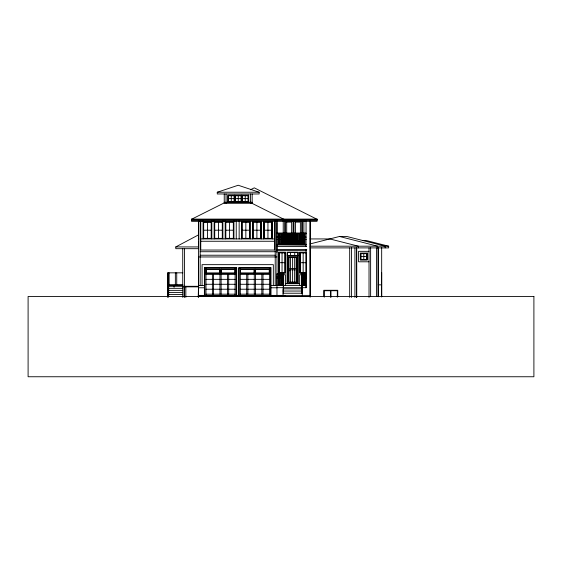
<?xml version="1.0" encoding="UTF-8"?>
<svg xmlns="http://www.w3.org/2000/svg" width="562" height="562" viewBox="0 0 562 562"><rect width="100%" height="100%" fill="white"/><g stroke="black" fill="none" stroke-linecap="round" stroke-linejoin="round"><path stroke-width="0.84" d="M169.071 272.83L169.071 285.06L182.896 284.962M175.358 285.046L175.358 272.83M176.735 285.046L176.735 272.83M182.727 248.671L182.727 286.859L198.646 286.852M184.477 297.333L184.477 248.664M198.435 292.985L198.435 241.238M198.435 238.906L198.435 220.346M200.177 285.447L200.177 220.957M200.76 220.957L200.76 250.041L274.642 250.041L274.642 220.957M202.074 285.447L202.074 264.653L273.329 264.653L273.329 285.447M203.086 238.934L203.086 220.957M204.399 295.394L204.399 267.561L236.679 267.561L236.679 295.394M204.835 295.394L204.835 267.997L236.244 267.997L236.244 295.394M211.818 238.934L211.818 220.957M214.143 238.934L214.143 220.957M222.868 238.934L222.868 220.957M225.193 238.934L225.193 220.957M233.918 238.934L233.918 220.957M236.244 238.934L236.244 220.957M238.717 295.394L238.717 267.561L271.003 267.561L271.003 295.394M239.152 295.394L239.152 267.997L270.568 267.997L270.568 295.394M239.152 238.934L239.152 220.957M241.484 238.934L241.484 221.477L250.209 221.477L250.209 238.934M252.535 238.934L252.535 221.477L261.26 221.477L261.26 238.934M263.585 238.934L263.585 221.477L272.31 221.477L272.31 238.934M275.218 285.447L275.218 220.957M276.968 220.936L276.968 285.447L271.003 285.447M282.04 272.732L282.054 252.809M303.873 220.262L303.873 243.206L283.22 243.206L283.22 220.262M283.29 293.224L283.29 274.544L283.508 293.224M284.822 243.206L284.822 220.227M285.257 243.206L285.257 220.662L293.111 220.662L293.111 243.206M287.147 283.641L287.147 252.226L298.078 252.233L298.057 283.648L285.545 283.648L299.054 283.648M287.365 283.641L287.365 255.935L297.853 255.942L297.832 283.648M289.03 271.081L289.03 269.788L296.181 269.795L296.174 282.04L289.03 282.033L289.03 269.788M290.568 282.033L290.568 269.788M290.554 255.499L290.561 252.45M292.605 282.04L292.605 269.795M293.547 243.206L293.547 220.227M293.982 243.206L293.982 220.662L301.836 220.662L301.836 243.206M294.628 282.04L294.643 269.795M299.644 285.524L299.651 274.776L306.641 274.783M301.527 285.524L301.534 276.666L306.641 276.666M301.836 293.224L301.836 274.544L302.054 293.224M302.272 243.206L302.272 220.227M303.023 285.524L303.023 278.155L306.641 278.162M306.051 249.444L306.051 287.688L306.051 273.687L301.689 273.687L301.689 280.719L302.272 280.719L302.272 273.687M306.051 246.535L306.051 220.943M310.126 296.139L310.126 220.88M323.796 296.631L323.796 290.287L337.755 290.287L337.755 296.631M324.232 297.207L324.232 290.723L330.554 290.723L330.554 297.207M337.319 297.207L337.319 290.723L330.99 290.723L330.99 297.207M356.659 247.898L356.659 297.41L356.659 247.322M376.442 296.638L376.442 247.898M378.184 296.652L378.184 247.315L378.184 296.799M381.675 247.322L381.675 296.841L381.675 272.647M294.699 255.506L294.741 252.45M198.435 221.709L198.435 248.685L175.794 248.685L175.794 246.922L198.435 234.923M224.807 202.608L191.452 219.306L317.101 219.306L254.277 187.849L250.399 189.787M224.245 202.285L252.169 202.25M217.269 192.239L238.211 185.249L259.152 192.239L259.152 193.981L217.269 193.967L217.269 192.225L259.152 192.225M310.126 243.915L339.504 236.476L346.775 236.476L385.174 246.191L385.174 247.898M198.435 289.641L198.217 297.073M224.245 202.58L252.169 202.538M228.362 198.632L234.178 198.632M235.345 198.632L241.161 198.632M242.327 198.632L248.144 198.632M191.452 219.215L317.101 219.201M191.452 220.873L317.101 220.873M203.086 221.477L211.818 221.477M214.143 221.477L222.868 221.477M225.193 221.477L233.918 221.477M203.669 230.202L211.235 230.202M214.726 230.202L222.285 230.202M225.776 230.202L233.335 230.202M242.06 230.202L249.626 230.202M253.118 230.202L260.677 230.202M264.021 230.202L271.734 230.202M276.968 233.005L306.051 233.005L306.051 233.94M276.968 233.588L306.051 233.588M276.968 237.094L283.22 237.094M303.873 237.094L306.213 237.094M200.177 238.934L274.642 238.934M310.126 238.934L329.789 238.934L358.416 246.191L358.416 247.898M276.968 239.419L283.22 239.419M303.873 239.419L306.213 239.419M362.335 240.417L365.827 240.417L388.658 246.191L388.658 247.898L310.154 247.898M200.76 241.26L274.642 241.26M276.968 244.365L306.634 244.365M276.968 244.639L306.051 244.856L276.968 244.856M310.126 246.191L388.658 246.191M276.968 246.535L306.634 246.528M175.794 246.922L198.435 246.922M276.968 249.444L306.768 249.437M369.023 251.326L358.556 251.326L358.556 261.794L369.023 261.794M200.177 251.727L275.218 251.727M200.177 255.218L275.218 255.218M360.881 256.56L366.698 256.56M198.435 256.96L276.968 256.96M279.145 262.693L284.962 262.693M300.234 262.714L306.065 262.714M205.994 269.156L235.085 269.156M240.318 269.156L269.402 269.156M182.812 272.83L167.757 272.844L167.757 286.283L182.727 286.297M205.994 273.23L235.085 273.23M240.318 273.23L269.402 273.23M301.689 274.172L302.272 274.172M283.655 274.27L276.968 274.27L276.968 273.687L283.655 273.687L283.662 285.524M301.689 274.27L306.051 274.27M205.994 274.397L235.085 274.397M240.318 274.397L269.402 274.397M205.994 279.342L212.394 279.342M213.56 279.342L219.96 279.342M221.119 279.342L227.519 279.342M228.685 279.342L235.085 279.342M240.318 279.342L246.718 279.342M247.877 279.342L254.277 279.342M255.443 279.342L261.843 279.342M263.002 279.342L269.402 279.342M283.072 280.227L283.655 280.227M301.689 280.227L302.272 280.227M283.655 280.719L283.072 280.719L283.072 273.687M205.994 284.281L212.394 284.281M213.56 284.281L219.96 284.281M221.119 284.281L227.519 284.281M228.685 284.281L235.085 284.281M240.318 284.281L246.718 284.281M247.877 284.281L254.277 284.281M255.443 284.281L261.843 284.281M263.002 284.281L269.402 284.281M378.184 284.843L381.675 284.857M182.812 285.046L167.757 285.06L167.757 297.361M276.968 285.32L283.522 285.32L283.515 287.723L283.318 285.538M301.843 285.32L306.051 285.32M198.435 285.447L204.399 285.447M276.968 285.538L306.178 285.524M184.477 286.304L198.435 286.304M168.052 286.374L168.635 286.374M168.052 286.578L168.635 286.578M168.052 286.908L168.635 286.985M168.052 287.301L168.635 287.301M276.968 287.695L306.178 287.688M198.435 287.772L204.399 287.772M271.003 287.772L276.968 287.772M167.757 288.334L182.727 288.334M205.994 289.226L212.394 289.226M213.56 289.226L219.96 289.226M221.119 289.226L227.519 289.226M228.685 289.226L235.085 289.226M240.318 289.226L246.718 289.226M247.877 289.226L254.277 289.226M255.443 289.226L261.843 289.226M263.002 289.226L269.402 289.226M167.757 290.371L182.727 290.371M283.072 291.039L302.272 291.039M167.757 292.409L182.727 292.409M283.072 293.224L302.272 293.224M205.994 294.172L235.085 294.172M240.318 294.172L269.402 294.172M167.757 294.446L182.727 294.446M198.435 295.394L310.126 295.401M276.968 295.507L285.651 295.507M198.435 295.998L276.968 296.026L276.968 274.762L285.545 274.769L285.545 285.524M168.052 296.553L168.635 296.553M198.435 296.539L310.126 296.588M276.968 250.617L306.501 250.645M306.655 252.24L299.651 252.24L299.651 273.181L306.641 273.181M306.072 252.823L300.234 252.816L300.234 272.598L306.058 272.605M287.147 255.717L298.078 255.724M276.968 276.644L283.662 276.652M276.968 278.134L282.173 278.141L282.173 285.524M298.345 283.648L299.644 283.648M339.504 236.476L377.608 246.191L377.608 247.898M251.811 203.212L283.943 219.306M370.625 247.315L370.625 296.701M369.023 247.898L369.023 297.41M363.79 253.652L363.79 259.468M354.917 247.898L354.917 297.41M351.426 247.322L351.426 297.431M349.683 247.898L349.683 297.354M317.101 219.131L317.101 221.049L191.452 221.049L191.452 219.131M310.126 221.491L310.126 231.973M310.126 232.668L310.126 297.256M304.892 233.588L304.892 244.639M304.892 274.27L304.892 285.32M304.667 233.588L304.667 244.639M304.667 274.27L304.667 285.32M303.508 233.588L303.508 244.639M303.508 274.27L303.508 285.32M303.29 233.588L303.29 244.639M303.29 274.27L303.29 285.32M303.157 252.823L303.157 272.598M302.272 295.408L302.272 288.861L283.072 288.861L283.072 295.408M302.124 233.588L302.124 244.639M302.124 274.27L302.124 285.32M302.04 285.538L302.04 287.695M301.906 233.588L301.906 244.639M301.906 274.27L301.843 287.695M300.747 233.588L300.747 244.639M300.522 233.588L300.522 244.639M299.363 233.588L299.363 244.639M299.146 233.588L299.146 244.639M297.979 233.588L297.979 244.639M297.762 233.588L297.762 244.639M296.603 233.588L296.603 244.639M296.378 233.588L296.378 244.639M295.219 233.588L295.219 244.639M295.001 233.588L295.001 244.639M294.65 257.551L294.65 268.488M293.835 233.588L293.835 244.639M293.617 233.588L293.617 244.639M292.612 257.544L292.612 268.488M292.458 233.588L292.458 244.639M292.233 233.588L292.233 244.639M291.074 233.588L291.074 244.639M290.856 233.588L290.856 244.639M290.575 257.544L290.575 268.488M289.69 233.588L289.69 244.639M289.472 233.588L289.472 244.639M288.313 233.588L288.313 244.639M288.088 233.588L288.088 244.639M286.929 233.588L286.929 244.639M286.711 233.588L286.711 244.639M285.545 233.588L285.545 244.639M285.327 233.588L285.327 244.639M284.168 233.588L284.168 244.639M283.943 219.201L283.943 221.049M283.943 233.588L283.943 244.639M282.784 233.588L282.784 244.639M282.784 274.27L282.784 285.32M282.567 233.588L282.567 244.639M282.567 274.27L282.567 285.32M281.4 233.588L281.4 244.639M281.4 274.27L281.4 285.32M281.183 233.588L281.183 244.639M281.183 274.27L281.183 285.32M280.024 233.588L280.024 244.639M280.024 274.27L280.024 285.32M279.799 233.588L279.799 244.639M279.799 274.27L279.799 285.32M278.64 233.588L278.64 244.639M278.64 274.27L278.64 285.32M278.422 233.588L278.422 244.639M278.422 274.27L278.422 285.32M276.968 222.482L276.968 252.429M274.642 296.026L274.642 296.567M269.402 267.997L269.402 295.394M267.948 222.06L267.948 238.351M263.002 274.397L263.002 294.172M261.843 274.397L261.843 294.172M256.897 222.06L256.897 238.351M255.443 269.156L255.443 273.23M255.443 274.397L255.443 294.172M254.277 269.156L254.277 273.23M254.277 274.397L254.277 294.172M252.169 193.967L252.169 203.289L224.245 203.289L224.245 193.967M250.469 193.981L250.469 203.289M247.877 274.397L247.877 294.172M246.718 274.397L246.718 294.172M245.847 222.06L245.847 238.351M245.236 195.724L245.236 201.54M241.744 195.147L241.744 202.123M240.318 267.997L240.318 295.394M238.253 195.724L238.253 201.54M235.085 267.997L235.085 295.394M234.761 195.147L234.761 202.123M231.27 195.724L231.27 201.54M229.556 222.06L229.556 238.351M228.685 274.397L228.685 294.172M227.519 274.397L227.519 294.172M226.036 193.981L226.036 203.289M221.119 269.156L221.119 273.23M221.119 274.397L221.119 294.172M219.96 269.156L219.96 273.23M219.96 274.397L219.96 294.172M218.506 222.06L218.506 238.351M213.56 274.397L213.56 294.172M212.394 274.397L212.394 294.172M207.448 222.06L207.448 238.351M205.994 267.997L205.994 295.394M198.435 257.635L198.435 297.354M185.832 286.29L185.832 297.312M184.09 286.845L184.09 297.024M182.727 285.06L182.727 297.333M174.325 286.297L174.037 287.224L174.037 286.297M168.635 296.869L168.635 285.988L168.052 285.988L168.052 296.869M168.052 272.844L168.052 296.771L168.635 296.771L168.635 272.844L168.635 273.434L168.052 273.434L168.052 272.844M203.528 222.116L203.528 238.492L211.375 238.492L211.375 221.913L203.528 222.116M214.579 221.913L214.579 238.492L222.433 238.492L222.433 221.913L214.579 221.913M225.629 221.913L225.629 238.492L233.483 238.492L233.483 221.913L225.629 221.913M241.92 221.913L241.92 238.492L249.774 238.492L249.774 221.913L241.92 221.913M252.97 221.913L252.97 238.492L260.824 238.492L260.824 221.913L252.97 221.913M271.875 221.913L271.875 238.492L264.021 238.492L264.021 221.913L271.875 221.913M278.569 252.219L278.569 273.16L285.545 273.167L285.545 252.226L278.569 252.219M279.005 252.661L279.005 272.725L285.11 272.732L285.11 252.661L279.005 252.661M286.711 222.116L286.711 241.168L291.657 241.168L291.657 222.116L286.711 222.116M288.538 257.108L288.538 282.468L296.666 282.475L296.687 257.115L288.538 257.108M289.044 257.544L289.03 268.488L296.181 268.488L296.188 257.551L289.044 257.544M295.436 222.116L295.436 241.168L300.382 241.168L300.382 222.116L295.436 222.116M300.087 252.675L300.087 272.746L306.206 272.746L306.22 252.675L300.087 252.675M248.72 195.147L227.779 195.147L227.779 202.123L248.72 202.123L248.72 195.147M234.326 195.583L228.221 195.583L228.221 201.688L234.326 201.688L234.326 195.583M241.309 195.583L235.197 195.583L235.197 201.688L241.309 201.688L241.309 195.583M248.285 195.583L242.18 195.583L242.18 201.688L248.285 201.688L248.285 195.583M234.178 195.724L228.362 195.724L228.362 201.54L234.178 201.54L234.178 195.724M241.161 195.724L235.345 195.724L235.345 201.54L241.161 201.54L241.161 195.724M248.144 195.724L242.327 195.724L242.327 201.54L248.144 201.54L248.144 195.724M211.235 222.06L203.669 222.06L203.669 238.351L211.235 238.351L211.235 222.06M222.285 222.06L214.726 222.06L214.726 238.351L222.285 238.351L222.285 222.06M233.335 222.06L225.776 222.06L225.776 238.351L233.335 238.351L233.335 222.06M249.626 222.06L242.06 222.06L242.06 238.351L249.626 238.351L249.626 222.06M260.677 222.06L253.118 222.06L253.118 238.351L260.677 238.351L260.677 222.06M271.734 222.06L264.168 222.06L264.168 238.351L271.734 238.351L271.734 222.06M367.281 253.069L360.298 253.069L360.298 260.051L367.281 260.051L367.281 253.069M366.838 253.504L360.734 253.504L360.734 259.616L366.838 259.616L366.838 253.504M366.698 253.652L360.881 253.652L360.881 259.468L366.698 259.468L366.698 253.652M219.812 269.303L206.142 269.303L206.142 273.083L219.812 273.083L219.812 269.303M234.937 269.303L221.266 269.303L221.266 273.083L234.937 273.083L234.937 269.303M254.136 269.303L240.466 269.303L240.466 273.083L254.136 273.083L254.136 269.303M269.261 269.303L255.591 269.303L255.591 273.083L269.261 273.083L269.261 269.303M168.467 274.101L168.179 295.752L168.467 274.101M168.635 283.297L168.052 283.627L168.635 283.297M533.9 296.476L28.1 296.476L28.1 376.751L533.9 376.751L533.9 296.476M297.853 252.45L287.365 252.443L287.365 255.499L297.853 255.506L297.853 252.45M284.962 252.809L279.145 252.802L279.145 272.584L284.962 272.584L284.962 252.809"/></g></svg>
